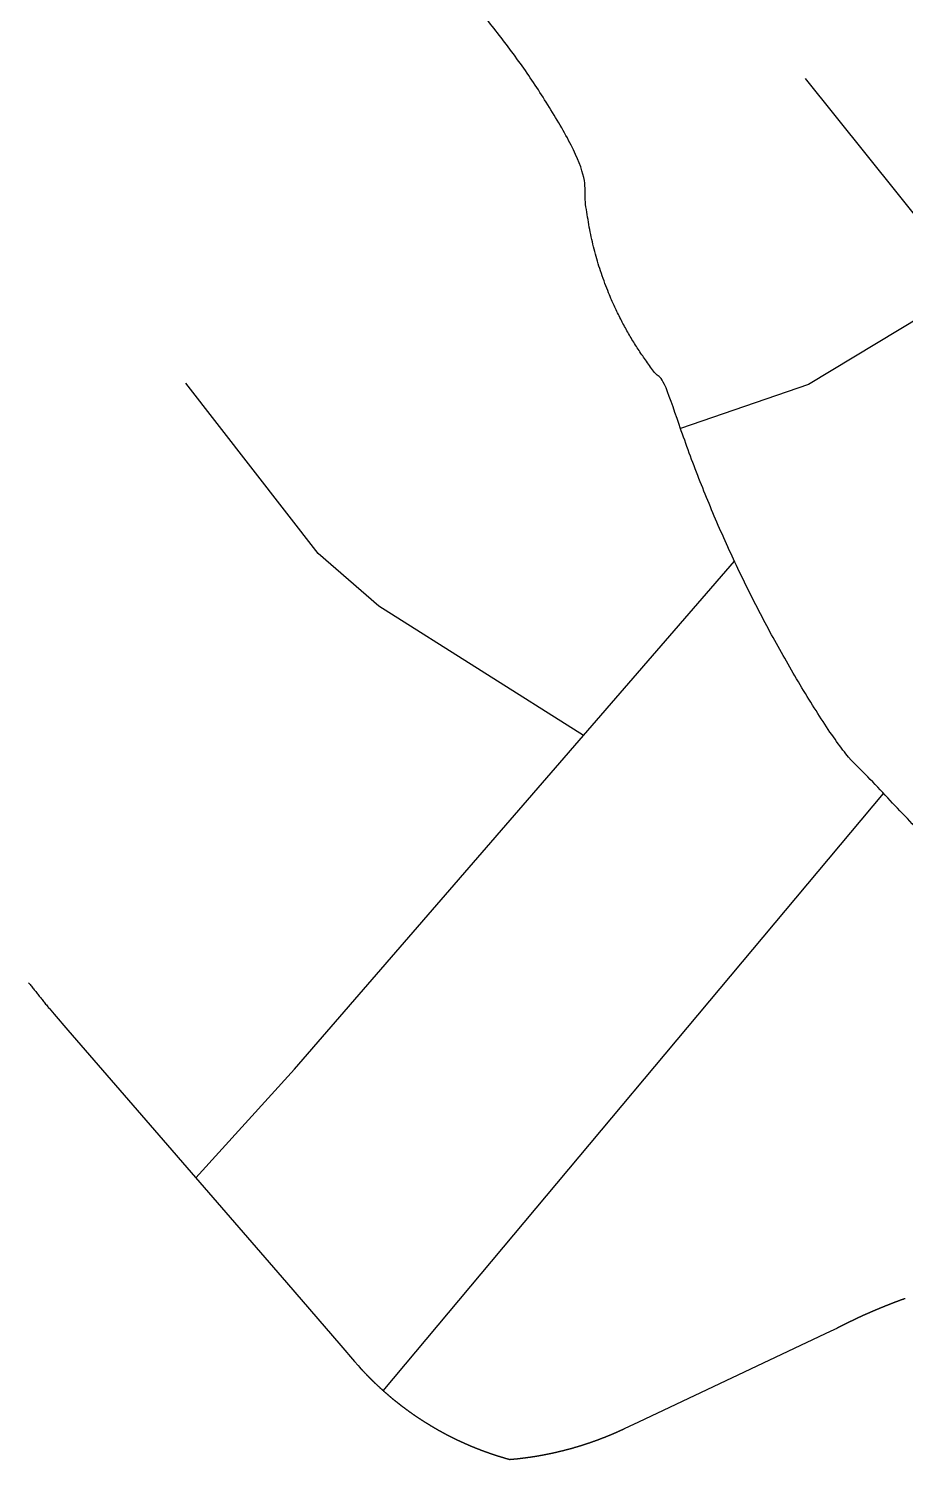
# Model space of a CAD drawing. Header units: millimetres. Extents: x 341926 to 344122, y 7366456 to 7369032.
# Drawn here: x 342130 to 342333.6, y 7367382.2 to 7367719.9 of the extents above; entities that cross this region are included whole.
import ezdxf

# ---------------------------------------------------------------- set-up
doc = ezdxf.new("R2010")
doc.units = ezdxf.units.MM
for name, color, linetype in [('ESTRADA DO HAWAÍ - 29_12_20 - V48', 7, 'Continuous'), ('ESTRADA HENRIQUE ROSA - 29_12_20 - V58', 7, 'Continuous'), ('RUA ANHAGUERA - 29_12_20 - V52', 7, 'Continuous'), ('RUA GOITACASES - 29_12_20 - V51', 7, 'Continuous'), ('RUA TUPINIQUINS - 29_12_20 - V50', 7, 'Continuous'), ('RUA TURIASSÚ - 29_12_20 - V49', 7, 'Continuous'), ('RUA UBIRAJARA - 29_12_20 - V56', 7, 'Continuous')]:
    doc.layers.add(name, color=color, linetype=linetype)

msp = doc.modelspace()

# ---------------------------------------------------------------- linework, layer by layer
at = {"layer": 'ESTRADA DO HAWAÍ - 29_12_20 - V48'}
msp.add_lwpolyline([(342129.89, 7367498.24), (342130.05, 7367498.03), (342130.22, 7367497.83), (342130.38, 7367497.62), (342130.55, 7367497.41), (342130.71, 7367497.21), (342130.88, 7367497), (342131.04, 7367496.79), (342131.21, 7367496.59), (342131.37, 7367496.38), (342131.54, 7367496.17), (342131.7, 7367495.97), (342131.87, 7367495.76), (342132.03, 7367495.55), (342132.2, 7367495.35), (342132.36, 7367495.14), (342132.53, 7367494.93), (342132.69, 7367494.73), (342132.86, 7367494.52), (342133.02, 7367494.31), (342133.18, 7367494.1), (342133.35, 7367493.9), (342133.51, 7367493.69), (342133.68, 7367493.48), (342133.84, 7367493.28), (342134.01, 7367493.07), (342134.17, 7367492.86), (342134.34, 7367492.65), (342134.42, 7367492.55), (342134.43, 7367492.54), (342134.43, 7367492.53), (342134.44, 7367492.53), (342134.44, 7367492.53), (342134.44, 7367492.52), (342134.45, 7367492.51), (342134.65, 7367492.28), (342135.05, 7367491.82), (342135.84, 7367490.9), (342139.01, 7367487.24), (342189.79, 7367428.54), (342202.49, 7367413.87), (342205.66, 7367410.2), (342206.46, 7367409.29), (342206.85, 7367408.83), (342207.05, 7367408.6), (342207.06, 7367408.59), (342207.06, 7367408.59), (342207.06, 7367408.59), (342207.06, 7367408.59), (342207.06, 7367408.59), (342207.06, 7367408.59), (342207.07, 7367408.58), (342207.09, 7367408.56), (342207.12, 7367408.52), (342207.15, 7367408.49), (342207.19, 7367408.45), (342207.22, 7367408.41), (342207.25, 7367408.38), (342207.29, 7367408.34), (342207.32, 7367408.3), (342207.36, 7367408.27), (342207.39, 7367408.23), (342207.42, 7367408.2), (342207.46, 7367408.16), (342207.49, 7367408.12), (342207.52, 7367408.09), (342207.56, 7367408.05), (342207.59, 7367408.02), (342207.63, 7367407.98), (342207.66, 7367407.94), (342207.69, 7367407.91), (342207.73, 7367407.87), (342207.76, 7367407.83), (342207.8, 7367407.8), (342207.83, 7367407.76), (342207.86, 7367407.73), (342207.9, 7367407.69), (342207.93, 7367407.65), (342207.97, 7367407.62), (342208, 7367407.58), (342208.03, 7367407.55), (342208.07, 7367407.51), (342208.1, 7367407.48), (342208.14, 7367407.44), (342208.17, 7367407.4), (342208.21, 7367407.37), (342208.24, 7367407.33), (342208.27, 7367407.3), (342208.31, 7367407.26), (342208.34, 7367407.23), (342208.38, 7367407.19), (342208.41, 7367407.15), (342208.45, 7367407.12), (342208.48, 7367407.08), (342208.52, 7367407.05), (342208.55, 7367407.01), (342208.59, 7367406.98), (342208.62, 7367406.94), (342208.65, 7367406.9), (342208.69, 7367406.87), (342208.72, 7367406.83), (342208.76, 7367406.8), (342208.79, 7367406.76), (342208.83, 7367406.73), (342208.86, 7367406.69), (342208.9, 7367406.66), (342208.93, 7367406.62), (342208.97, 7367406.59), (342209, 7367406.55), (342209.04, 7367406.52), (342209.07, 7367406.48), (342209.11, 7367406.44), (342209.14, 7367406.41), (342209.18, 7367406.37), (342209.21, 7367406.34), (342209.25, 7367406.3), (342209.28, 7367406.27), (342209.32, 7367406.23), (342209.35, 7367406.2), (342209.39, 7367406.16), (342209.42, 7367406.13), (342209.46, 7367406.09), (342209.5, 7367406.06), (342209.53, 7367406.02), (342209.57, 7367405.99), (342209.6, 7367405.95), (342209.64, 7367405.92), (342209.67, 7367405.88), (342209.71, 7367405.85), (342209.74, 7367405.81), (342209.78, 7367405.78), (342209.81, 7367405.74), (342209.85, 7367405.71), (342209.89, 7367405.67), (342209.92, 7367405.64), (342209.96, 7367405.61), (342209.99, 7367405.57), (342210.03, 7367405.54), (342210.06, 7367405.5), (342210.1, 7367405.47), (342210.14, 7367405.43), (342210.17, 7367405.4), (342210.21, 7367405.36), (342210.24, 7367405.33), (342210.28, 7367405.29), (342210.32, 7367405.26), (342210.35, 7367405.22), (342210.39, 7367405.19), (342210.42, 7367405.16), (342210.46, 7367405.12), (342210.5, 7367405.09), (342210.53, 7367405.05), (342210.57, 7367405.02), (342210.6, 7367404.98), (342210.64, 7367404.95), (342210.68, 7367404.91), (342210.71, 7367404.88), (342210.75, 7367404.85), (342210.79, 7367404.81), (342210.82, 7367404.78), (342210.86, 7367404.74), (342210.89, 7367404.71), (342210.93, 7367404.68), (342210.97, 7367404.64), (342211, 7367404.61), (342211.04, 7367404.57), (342211.08, 7367404.54), (342211.11, 7367404.5), (342211.15, 7367404.47), (342211.19, 7367404.44), (342211.22, 7367404.4), (342211.26, 7367404.37), (342211.3, 7367404.34), (342211.33, 7367404.3), (342211.37, 7367404.27), (342211.41, 7367404.23), (342211.44, 7367404.2), (342211.48, 7367404.17), (342211.52, 7367404.13), (342211.55, 7367404.1), (342211.59, 7367404.06), (342211.63, 7367404.03), (342211.66, 7367404), (342211.7, 7367403.96), (342211.74, 7367403.93), (342211.77, 7367403.9), (342211.81, 7367403.86), (342211.85, 7367403.83), (342211.89, 7367403.8), (342211.92, 7367403.76), (342211.96, 7367403.73), (342212, 7367403.69), (342212.03, 7367403.66), (342212.07, 7367403.63), (342212.11, 7367403.59), (342212.15, 7367403.56), (342212.18, 7367403.53), (342212.22, 7367403.49), (342212.26, 7367403.46), (342212.29, 7367403.43), (342212.33, 7367403.39), (342212.37, 7367403.36), (342212.41, 7367403.33), (342212.44, 7367403.29), (342212.48, 7367403.26), (342212.52, 7367403.23), (342212.56, 7367403.2), (342212.59, 7367403.16), (342212.63, 7367403.13), (342212.67, 7367403.1), (342212.71, 7367403.06), (342212.74, 7367403.03), (342212.78, 7367403), (342212.82, 7367402.96), (342212.86, 7367402.93), (342212.9, 7367402.9), (342212.93, 7367402.87), (342212.97, 7367402.83), (342213.01, 7367402.8), (342213.05, 7367402.77), (342213.08, 7367402.73), (342213.12, 7367402.7), (342213.16, 7367402.67), (342213.2, 7367402.64), (342213.24, 7367402.6), (342213.27, 7367402.57), (342213.31, 7367402.54), (342213.35, 7367402.5), (342213.39, 7367402.47), (342213.43, 7367402.44), (342213.46, 7367402.41), (342213.5, 7367402.37), (342213.54, 7367402.34), (342213.58, 7367402.31), (342213.62, 7367402.28), (342213.65, 7367402.24), (342213.69, 7367402.21), (342213.73, 7367402.18), (342213.77, 7367402.15), (342213.81, 7367402.11), (342213.85, 7367402.08), (342213.88, 7367402.05), (342213.92, 7367402.02), (342213.96, 7367401.99), (342214, 7367401.95), (342214.04, 7367401.92), (342214.08, 7367401.89), (342214.12, 7367401.86), (342214.15, 7367401.82), (342214.19, 7367401.79), (342214.23, 7367401.76), (342214.27, 7367401.73), (342214.31, 7367401.7), (342214.35, 7367401.66), (342214.39, 7367401.63), (342214.42, 7367401.6), (342214.46, 7367401.57), (342214.5, 7367401.54), (342214.54, 7367401.51), (342214.58, 7367401.47), (342214.62, 7367401.44), (342214.66, 7367401.41), (342214.7, 7367401.38), (342214.73, 7367401.35), (342214.77, 7367401.31), (342214.81, 7367401.28), (342214.85, 7367401.25), (342214.89, 7367401.22), (342214.93, 7367401.19), (342214.97, 7367401.16), (342215.01, 7367401.12), (342215.05, 7367401.09), (342215.09, 7367401.06), (342215.12, 7367401.03), (342215.16, 7367401), (342215.2, 7367400.97), (342215.24, 7367400.94), (342215.28, 7367400.9), (342215.32, 7367400.87), (342215.36, 7367400.84), (342215.4, 7367400.81), (342215.44, 7367400.78), (342215.48, 7367400.75), (342215.52, 7367400.72), (342215.56, 7367400.69), (342215.6, 7367400.65), (342215.63, 7367400.62), (342215.67, 7367400.59), (342215.71, 7367400.56), (342215.75, 7367400.53), (342215.79, 7367400.5), (342215.83, 7367400.47), (342215.87, 7367400.44), (342215.91, 7367400.41), (342215.95, 7367400.37), (342215.99, 7367400.34), (342216.03, 7367400.31), (342216.07, 7367400.28), (342216.11, 7367400.25), (342216.15, 7367400.22), (342216.19, 7367400.19), (342216.23, 7367400.16), (342216.27, 7367400.13), (342216.31, 7367400.1), (342216.35, 7367400.07), (342216.39, 7367400.04), (342216.43, 7367400), (342216.47, 7367399.97), (342216.51, 7367399.94), (342216.55, 7367399.91), (342216.59, 7367399.88), (342216.63, 7367399.85), (342216.67, 7367399.82), (342216.71, 7367399.79), (342216.75, 7367399.76), (342216.79, 7367399.73), (342216.83, 7367399.7), (342216.87, 7367399.67), (342216.91, 7367399.64), (342216.95, 7367399.61), (342216.99, 7367399.58), (342217.03, 7367399.55), (342217.07, 7367399.52), (342217.11, 7367399.49), (342217.15, 7367399.46), (342217.19, 7367399.43), (342217.23, 7367399.4), (342217.27, 7367399.37), (342217.31, 7367399.34), (342217.35, 7367399.31), (342217.39, 7367399.28), (342217.43, 7367399.25), (342217.47, 7367399.22), (342217.51, 7367399.19), (342217.55, 7367399.16), (342217.59, 7367399.13), (342217.63, 7367399.1), (342217.67, 7367399.07), (342217.72, 7367399.04), (342217.76, 7367399.01), (342217.8, 7367398.98), (342217.84, 7367398.95), (342217.88, 7367398.92), (342217.92, 7367398.89), (342217.96, 7367398.86), (342218, 7367398.83), (342218.04, 7367398.8), (342218.08, 7367398.77), (342218.12, 7367398.74), (342218.16, 7367398.71), (342218.2, 7367398.68), (342218.24, 7367398.65), (342218.29, 7367398.62), (342218.33, 7367398.59), (342218.37, 7367398.57), (342218.41, 7367398.54), (342218.45, 7367398.51), (342218.49, 7367398.48), (342218.53, 7367398.45), (342218.57, 7367398.42), (342218.61, 7367398.39), (342218.65, 7367398.36), (342218.7, 7367398.33), (342218.74, 7367398.3), (342218.78, 7367398.27), (342218.82, 7367398.24), (342218.86, 7367398.21), (342218.9, 7367398.19), (342218.94, 7367398.16), (342218.98, 7367398.13), (342219.03, 7367398.1), (342219.07, 7367398.07), (342219.11, 7367398.04), (342219.15, 7367398.01), (342219.19, 7367397.98), (342219.23, 7367397.95), (342219.27, 7367397.93), (342219.31, 7367397.9), (342219.36, 7367397.87), (342219.4, 7367397.84), (342219.44, 7367397.81), (342219.48, 7367397.78), (342219.52, 7367397.75), (342219.56, 7367397.73), (342219.6, 7367397.7), (342219.65, 7367397.67), (342219.69, 7367397.64), (342219.73, 7367397.61), (342219.77, 7367397.58), (342219.81, 7367397.55), (342219.85, 7367397.53), (342219.9, 7367397.5), (342219.94, 7367397.47), (342219.98, 7367397.44), (342220.02, 7367397.41), (342220.06, 7367397.38), (342220.1, 7367397.36), (342220.15, 7367397.33), (342220.19, 7367397.3), (342220.23, 7367397.27), (342220.27, 7367397.24), (342220.31, 7367397.22), (342220.36, 7367397.19), (342220.4, 7367397.16), (342220.44, 7367397.13), (342220.48, 7367397.1), (342220.52, 7367397.08), (342220.57, 7367397.05), (342220.61, 7367397.02), (342220.65, 7367396.99), (342220.69, 7367396.96), (342220.73, 7367396.94), (342220.78, 7367396.91), (342220.82, 7367396.88), (342220.86, 7367396.85), (342220.9, 7367396.83), (342220.94, 7367396.8), (342220.99, 7367396.77), (342221.03, 7367396.74), (342221.07, 7367396.72), (342221.11, 7367396.69), (342221.16, 7367396.66), (342221.2, 7367396.63), (342221.24, 7367396.61), (342221.28, 7367396.58), (342221.32, 7367396.55), (342221.37, 7367396.52), (342221.41, 7367396.5), (342221.45, 7367396.47), (342221.49, 7367396.44), (342221.54, 7367396.42), (342221.58, 7367396.39), (342221.62, 7367396.36), (342221.66, 7367396.33), (342221.71, 7367396.31), (342221.75, 7367396.28), (342221.79, 7367396.25), (342221.83, 7367396.23), (342221.88, 7367396.2), (342221.92, 7367396.17), (342221.96, 7367396.14), (342222.01, 7367396.12), (342222.05, 7367396.09), (342222.09, 7367396.06), (342222.13, 7367396.04), (342222.18, 7367396.01), (342222.22, 7367395.98), (342222.26, 7367395.96), (342222.3, 7367395.93), (342222.35, 7367395.9), (342222.39, 7367395.88), (342222.43, 7367395.85), (342222.48, 7367395.82), (342222.52, 7367395.8), (342222.56, 7367395.77), (342222.6, 7367395.74), (342222.65, 7367395.72), (342222.69, 7367395.69), (342222.73, 7367395.66), (342222.78, 7367395.64), (342222.82, 7367395.61), (342222.86, 7367395.59), (342222.91, 7367395.56), (342222.95, 7367395.53), (342222.99, 7367395.51), (342223.03, 7367395.48), (342223.08, 7367395.45), (342223.12, 7367395.43), (342223.16, 7367395.4), (342223.21, 7367395.38), (342223.25, 7367395.35), (342223.29, 7367395.32), (342223.34, 7367395.3), (342223.38, 7367395.27), (342223.42, 7367395.25), (342223.47, 7367395.22), (342223.51, 7367395.19), (342223.55, 7367395.17), (342223.6, 7367395.14), (342223.64, 7367395.12), (342223.68, 7367395.09), (342223.73, 7367395.07), (342223.77, 7367395.04), (342223.81, 7367395.01), (342223.86, 7367394.99), (342223.9, 7367394.96), (342223.94, 7367394.94), (342223.99, 7367394.91), (342224.03, 7367394.89), (342224.07, 7367394.86), (342224.12, 7367394.84), (342224.16, 7367394.81), (342224.2, 7367394.78), (342224.25, 7367394.76), (342224.29, 7367394.73), (342224.34, 7367394.71), (342224.38, 7367394.68), (342224.42, 7367394.66), (342224.47, 7367394.63), (342224.51, 7367394.61), (342224.55, 7367394.58), (342224.6, 7367394.56), (342224.64, 7367394.53), (342224.68, 7367394.51), (342224.73, 7367394.48), (342224.77, 7367394.46), (342224.82, 7367394.43), (342224.86, 7367394.41), (342224.9, 7367394.38), (342224.95, 7367394.36), (342224.99, 7367394.33), (342225.04, 7367394.31), (342225.08, 7367394.28), (342225.12, 7367394.26), (342225.17, 7367394.23), (342225.21, 7367394.21), (342225.26, 7367394.18), (342225.3, 7367394.16), (342225.34, 7367394.14), (342225.39, 7367394.11), (342225.43, 7367394.09), (342225.48, 7367394.06), (342225.52, 7367394.04), (342225.56, 7367394.01), (342225.61, 7367393.99), (342225.65, 7367393.96), (342225.7, 7367393.94), (342225.74, 7367393.92), (342225.78, 7367393.89), (342225.83, 7367393.87), (342225.87, 7367393.84), (342225.92, 7367393.82), (342225.96, 7367393.79), (342226.01, 7367393.77), (342226.05, 7367393.75), (342226.09, 7367393.72), (342226.14, 7367393.7), (342226.18, 7367393.67), (342226.23, 7367393.65), (342226.27, 7367393.63), (342226.32, 7367393.6), (342226.36, 7367393.58), (342226.4, 7367393.55), (342226.45, 7367393.53), (342226.49, 7367393.51), (342226.54, 7367393.48), (342226.58, 7367393.46), (342226.63, 7367393.44), (342226.67, 7367393.41), (342226.72, 7367393.39), (342226.76, 7367393.36), (342226.8, 7367393.34), (342226.85, 7367393.32), (342226.89, 7367393.29), (342226.94, 7367393.27), (342226.98, 7367393.25), (342227.03, 7367393.22), (342227.07, 7367393.2), (342227.12, 7367393.18), (342227.16, 7367393.15), (342227.21, 7367393.13), (342227.25, 7367393.11), (342227.29, 7367393.08), (342227.34, 7367393.06), (342227.38, 7367393.04), (342227.43, 7367393.01), (342227.47, 7367392.99), (342227.52, 7367392.97), (342227.56, 7367392.94), (342227.61, 7367392.92), (342227.65, 7367392.9), (342227.7, 7367392.88), (342227.74, 7367392.85), (342227.79, 7367392.83), (342227.83, 7367392.81), (342227.88, 7367392.78), (342227.92, 7367392.76), (342227.97, 7367392.74), (342228.01, 7367392.72), (342228.06, 7367392.69), (342228.1, 7367392.67), (342228.15, 7367392.65), (342228.19, 7367392.62), (342228.24, 7367392.6), (342228.28, 7367392.58), (342228.33, 7367392.56), (342228.37, 7367392.53), (342228.42, 7367392.51), (342228.46, 7367392.49), (342228.51, 7367392.47), (342228.55, 7367392.45), (342228.6, 7367392.42), (342228.64, 7367392.4), (342228.69, 7367392.38), (342228.73, 7367392.36), (342228.78, 7367392.33), (342228.82, 7367392.31), (342228.87, 7367392.29), (342228.91, 7367392.27), (342228.96, 7367392.25), (342229, 7367392.22), (342229.05, 7367392.2), (342229.09, 7367392.18), (342229.14, 7367392.16), (342229.18, 7367392.14), (342229.23, 7367392.11), (342229.28, 7367392.09), (342229.32, 7367392.07), (342229.37, 7367392.05), (342229.41, 7367392.03), (342229.46, 7367392), (342229.5, 7367391.98), (342229.55, 7367391.96), (342229.59, 7367391.94), (342229.64, 7367391.92), (342229.68, 7367391.9), (342229.73, 7367391.87), (342229.77, 7367391.85), (342229.82, 7367391.83), (342229.87, 7367391.81), (342229.91, 7367391.79), (342229.96, 7367391.77), (342230, 7367391.75), (342230.05, 7367391.73), (342230.09, 7367391.7), (342230.14, 7367391.68), (342230.18, 7367391.66), (342230.23, 7367391.64), (342230.28, 7367391.62), (342230.32, 7367391.6), (342230.37, 7367391.58), (342230.41, 7367391.56), (342230.46, 7367391.53), (342230.5, 7367391.51), (342230.55, 7367391.49), (342230.6, 7367391.47), (342230.64, 7367391.45), (342230.69, 7367391.43), (342230.73, 7367391.41), (342230.78, 7367391.39), (342230.82, 7367391.37), (342230.87, 7367391.35), (342230.92, 7367391.33), (342230.96, 7367391.31), (342231.01, 7367391.28), (342231.05, 7367391.26), (342231.1, 7367391.24), (342231.14, 7367391.22), (342231.19, 7367391.2), (342231.24, 7367391.18), (342231.28, 7367391.16), (342231.33, 7367391.14), (342231.37, 7367391.12), (342231.42, 7367391.1), (342231.47, 7367391.08), (342231.51, 7367391.06), (342231.56, 7367391.04), (342231.6, 7367391.02), (342231.65, 7367391), (342231.7, 7367390.98), (342231.74, 7367390.96), (342231.79, 7367390.94), (342231.83, 7367390.92), (342231.88, 7367390.9), (342231.93, 7367390.88), (342231.97, 7367390.86), (342232.02, 7367390.84), (342232.06, 7367390.82), (342232.11, 7367390.8), (342232.16, 7367390.78), (342232.2, 7367390.76), (342232.25, 7367390.74), (342232.29, 7367390.72), (342232.34, 7367390.7), (342232.39, 7367390.68), (342232.43, 7367390.66), (342232.48, 7367390.64), (342232.53, 7367390.62), (342232.57, 7367390.6), (342232.62, 7367390.58), (342232.66, 7367390.56), (342232.71, 7367390.54), (342232.76, 7367390.52), (342232.8, 7367390.51), (342232.85, 7367390.49), (342232.89, 7367390.47), (342232.94, 7367390.45), (342232.99, 7367390.43), (342233.03, 7367390.41), (342233.08, 7367390.39), (342233.13, 7367390.37), (342233.17, 7367390.35), (342233.22, 7367390.33), (342233.27, 7367390.31), (342233.31, 7367390.29), (342233.36, 7367390.28), (342233.4, 7367390.26), (342233.45, 7367390.24), (342233.5, 7367390.22), (342233.54, 7367390.2), (342233.59, 7367390.18), (342233.64, 7367390.16), (342233.68, 7367390.14), (342233.73, 7367390.12), (342233.78, 7367390.11), (342233.82, 7367390.09), (342233.87, 7367390.07), (342233.92, 7367390.05), (342233.96, 7367390.03), (342234.01, 7367390.01), (342234.06, 7367389.99), (342234.1, 7367389.98), (342234.15, 7367389.96), (342234.19, 7367389.94), (342234.24, 7367389.92), (342234.29, 7367389.9), (342234.33, 7367389.88), (342234.38, 7367389.87), (342234.43, 7367389.85), (342234.47, 7367389.83), (342234.52, 7367389.81), (342234.57, 7367389.79), (342234.61, 7367389.78), (342234.66, 7367389.76), (342234.71, 7367389.74), (342234.75, 7367389.72), (342234.8, 7367389.7), (342234.85, 7367389.69), (342234.89, 7367389.67), (342234.94, 7367389.65), (342234.99, 7367389.63), (342235.03, 7367389.61), (342235.08, 7367389.6), (342235.13, 7367389.58), (342235.17, 7367389.56), (342235.22, 7367389.54), (342235.27, 7367389.53), (342235.32, 7367389.51), (342235.36, 7367389.49), (342235.41, 7367389.47), (342235.46, 7367389.46), (342235.5, 7367389.44), (342235.55, 7367389.42), (342235.6, 7367389.4), (342235.64, 7367389.39), (342235.69, 7367389.37), (342235.74, 7367389.35), (342235.78, 7367389.33), (342235.83, 7367389.32), (342235.88, 7367389.3), (342235.92, 7367389.28), (342235.97, 7367389.26), (342236.02, 7367389.25), (342236.06, 7367389.23), (342236.11, 7367389.21), (342236.16, 7367389.2), (342236.21, 7367389.18), (342236.25, 7367389.16), (342236.3, 7367389.15), (342236.35, 7367389.13), (342236.39, 7367389.11), (342236.44, 7367389.1), (342236.49, 7367389.08), (342236.53, 7367389.06), (342236.58, 7367389.05), (342236.63, 7367389.03), (342236.68, 7367389.01), (342236.72, 7367389), (342236.77, 7367388.98), (342236.82, 7367388.96), (342236.86, 7367388.95), (342236.91, 7367388.93), (342236.96, 7367388.91), (342237, 7367388.9), (342237.05, 7367388.88), (342237.1, 7367388.86), (342237.15, 7367388.85), (342237.19, 7367388.83), (342237.24, 7367388.81), (342237.29, 7367388.8), (342237.33, 7367388.78), (342237.38, 7367388.77), (342237.43, 7367388.75), (342237.48, 7367388.73), (342237.52, 7367388.72), (342237.57, 7367388.7), (342237.62, 7367388.69), (342237.66, 7367388.67), (342237.71, 7367388.65), (342237.76, 7367388.64), (342237.81, 7367388.62), (342237.85, 7367388.61), (342237.9, 7367388.59), (342237.95, 7367388.58), (342238, 7367388.56), (342238.04, 7367388.54), (342238.09, 7367388.53), (342238.14, 7367388.51), (342238.18, 7367388.5), (342238.23, 7367388.48), (342238.28, 7367388.47), (342238.33, 7367388.45), (342238.37, 7367388.43), (342238.42, 7367388.42), (342238.47, 7367388.4), (342238.52, 7367388.39), (342238.56, 7367388.37), (342238.61, 7367388.36), (342238.66, 7367388.34), (342238.7, 7367388.33), (342238.75, 7367388.31), (342238.8, 7367388.3), (342238.85, 7367388.28), (342238.89, 7367388.27), (342238.94, 7367388.25), (342238.99, 7367388.24), (342239.04, 7367388.22), (342239.08, 7367388.21), (342239.13, 7367388.19), (342239.18, 7367388.18), (342239.23, 7367388.16), (342239.27, 7367388.15), (342239.32, 7367388.13), (342239.37, 7367388.12), (342239.42, 7367388.1), (342239.46, 7367388.09), (342239.51, 7367388.07), (342239.56, 7367388.06), (342239.61, 7367388.05), (342239.65, 7367388.03), (342239.7, 7367388.02), (342239.75, 7367388), (342239.8, 7367387.99), (342239.84, 7367387.97), (342239.89, 7367387.96), (342239.94, 7367387.94), (342239.99, 7367387.93), (342240.03, 7367387.92), (342240.08, 7367387.9), (342240.13, 7367387.89), (342240.18, 7367387.87), (342240.22, 7367387.86), (342240.27, 7367387.84), (342240.32, 7367387.83), (342240.37, 7367387.82), (342240.41, 7367387.8), (342240.46, 7367387.79), (342240.51, 7367387.77), (342240.56, 7367387.76), (342240.6, 7367387.75), (342240.65, 7367387.73), (342240.7, 7367387.72), (342240.75, 7367387.71), (342240.79, 7367387.69), (342240.84, 7367387.68), (342240.89, 7367387.66), (342240.94, 7367387.65), (342240.98, 7367387.64), (342241.03, 7367387.62), (342241.08, 7367387.61), (342241.13, 7367387.6), (342241.17, 7367387.58), (342241.22, 7367387.57), (342241.27, 7367387.56), (342241.32, 7367387.54), (342241.37, 7367387.53), (342241.41, 7367387.52), (342241.46, 7367387.5), (342241.51, 7367387.49), (342241.56, 7367387.48), (342241.6, 7367387.46), (342241.65, 7367387.45), (342241.7, 7367387.44), (342241.7, 7367387.44), (342241.71, 7367387.43), (342241.71, 7367387.43), (342241.71, 7367387.43), (342241.71, 7367387.44), (342241.71, 7367387.44), (342241.72, 7367387.44), (342241.75, 7367387.44), (342241.8, 7367387.44), (342241.86, 7367387.45), (342241.91, 7367387.45), (342241.96, 7367387.46), (342242.01, 7367387.46), (342242.07, 7367387.47), (342242.12, 7367387.47), (342242.17, 7367387.48), (342242.22, 7367387.48), (342242.28, 7367387.48), (342242.33, 7367387.49), (342242.38, 7367387.49), (342242.43, 7367387.5), (342242.49, 7367387.5), (342242.54, 7367387.51), (342242.59, 7367387.51), (342242.64, 7367387.52), (342242.7, 7367387.52), (342242.75, 7367387.53), (342242.8, 7367387.53), (342242.85, 7367387.54), (342242.91, 7367387.54), (342242.96, 7367387.55), (342243.01, 7367387.56), (342243.07, 7367387.56), (342243.12, 7367387.57), (342243.17, 7367387.57), (342243.22, 7367387.58), (342243.28, 7367387.58), (342243.33, 7367387.59), (342243.38, 7367387.59), (342243.43, 7367387.6), (342243.49, 7367387.6), (342243.54, 7367387.61), (342243.59, 7367387.62), (342243.64, 7367387.62), (342243.7, 7367387.63), (342243.75, 7367387.63), (342243.8, 7367387.64), (342243.85, 7367387.64), (342243.91, 7367387.65), (342243.96, 7367387.66), (342244.01, 7367387.66), (342244.06, 7367387.67), (342244.12, 7367387.67), (342244.17, 7367387.68), (342244.22, 7367387.69), (342244.27, 7367387.69), (342244.33, 7367387.7), (342244.38, 7367387.71), (342244.43, 7367387.71), (342244.48, 7367387.72), (342244.54, 7367387.72), (342244.59, 7367387.73), (342244.64, 7367387.74), (342244.69, 7367387.74), (342244.75, 7367387.75), (342244.8, 7367387.76), (342244.85, 7367387.76), (342244.9, 7367387.77), (342244.96, 7367387.78), (342245.01, 7367387.78), (342245.06, 7367387.79), (342245.11, 7367387.8), (342245.17, 7367387.8), (342245.22, 7367387.81), (342245.27, 7367387.82), (342245.32, 7367387.82), (342245.38, 7367387.83), (342245.43, 7367387.84), (342245.48, 7367387.84), (342245.53, 7367387.85), (342245.59, 7367387.86), (342245.64, 7367387.87), (342245.69, 7367387.87), (342245.74, 7367387.88), (342245.8, 7367387.89), (342245.85, 7367387.89), (342245.9, 7367387.9), (342245.95, 7367387.91), (342246.01, 7367387.92), (342246.06, 7367387.92), (342246.11, 7367387.93), (342246.16, 7367387.94), (342246.22, 7367387.95), (342246.27, 7367387.95), (342246.32, 7367387.96), (342246.37, 7367387.97), (342246.43, 7367387.98), (342246.48, 7367387.98), (342246.53, 7367387.99), (342246.58, 7367388), (342246.64, 7367388.01), (342246.69, 7367388.01), (342246.74, 7367388.02), (342246.79, 7367388.03), (342246.85, 7367388.04), (342246.9, 7367388.05), (342246.95, 7367388.05), (342247, 7367388.06), (342247.06, 7367388.07), (342247.11, 7367388.08), (342247.16, 7367388.09), (342247.21, 7367388.09), (342247.27, 7367388.1), (342247.32, 7367388.11), (342247.37, 7367388.12), (342247.42, 7367388.13), (342247.47, 7367388.14), (342247.53, 7367388.14), (342247.58, 7367388.15), (342247.63, 7367388.16), (342247.68, 7367388.17), (342247.74, 7367388.18), (342247.79, 7367388.19), (342247.84, 7367388.2), (342247.89, 7367388.2), (342247.95, 7367388.21), (342248, 7367388.22), (342248.05, 7367388.23), (342248.1, 7367388.24), (342248.16, 7367388.25), (342248.21, 7367388.26), (342248.26, 7367388.27), (342248.31, 7367388.27), (342248.36, 7367388.28), (342248.42, 7367388.29), (342248.47, 7367388.3), (342248.52, 7367388.31), (342248.57, 7367388.32), (342248.63, 7367388.33), (342248.68, 7367388.34), (342248.73, 7367388.35), (342248.78, 7367388.36), (342248.84, 7367388.37), (342248.89, 7367388.37), (342248.94, 7367388.38), (342248.99, 7367388.39), (342249.04, 7367388.4), (342249.1, 7367388.41), (342249.15, 7367388.42), (342249.2, 7367388.43), (342249.25, 7367388.44), (342249.31, 7367388.45), (342249.36, 7367388.46), (342249.41, 7367388.47), (342249.46, 7367388.48), (342249.51, 7367388.49), (342249.57, 7367388.5), (342249.62, 7367388.51), (342249.67, 7367388.52), (342249.72, 7367388.53), (342249.78, 7367388.54), (342249.83, 7367388.55), (342249.88, 7367388.56), (342249.93, 7367388.57), (342249.98, 7367388.58), (342250.04, 7367388.59), (342250.09, 7367388.6), (342250.14, 7367388.61), (342250.19, 7367388.62), (342250.24, 7367388.63), (342250.3, 7367388.64), (342250.35, 7367388.65), (342250.4, 7367388.66), (342250.45, 7367388.67), (342250.51, 7367388.68), (342250.56, 7367388.69), (342250.61, 7367388.7), (342250.66, 7367388.71), (342250.71, 7367388.72), (342250.77, 7367388.73), (342250.82, 7367388.74), (342250.87, 7367388.76), (342250.92, 7367388.77), (342250.97, 7367388.78), (342251.03, 7367388.79), (342251.08, 7367388.8), (342251.13, 7367388.81), (342251.18, 7367388.82), (342251.23, 7367388.83), (342251.29, 7367388.84), (342251.34, 7367388.85), (342251.39, 7367388.86), (342251.44, 7367388.88), (342251.49, 7367388.89), (342251.55, 7367388.9), (342251.6, 7367388.91), (342251.65, 7367388.92), (342251.7, 7367388.93), (342251.75, 7367388.94), (342251.81, 7367388.95), (342251.86, 7367388.97), (342251.91, 7367388.98), (342251.96, 7367388.99), (342252.01, 7367389), (342252.06, 7367389.01), (342252.12, 7367389.02), (342252.17, 7367389.03), (342252.22, 7367389.05), (342252.27, 7367389.06), (342252.32, 7367389.07), (342252.38, 7367389.08), (342252.43, 7367389.09), (342252.48, 7367389.1), (342252.53, 7367389.12), (342252.58, 7367389.13), (342252.64, 7367389.14), (342252.69, 7367389.15), (342252.74, 7367389.16), (342252.79, 7367389.18), (342252.84, 7367389.19), (342252.89, 7367389.2), (342252.95, 7367389.21), (342253, 7367389.22), (342253.05, 7367389.24), (342253.1, 7367389.25), (342253.15, 7367389.26), (342253.2, 7367389.27), (342253.26, 7367389.29), (342253.31, 7367389.3), (342253.36, 7367389.31), (342253.41, 7367389.32), (342253.46, 7367389.34), (342253.51, 7367389.35), (342253.57, 7367389.36), (342253.62, 7367389.37), (342253.67, 7367389.39), (342253.72, 7367389.4), (342253.77, 7367389.41), (342253.82, 7367389.42), (342253.88, 7367389.44), (342253.93, 7367389.45), (342253.98, 7367389.46), (342254.03, 7367389.47), (342254.08, 7367389.49), (342254.13, 7367389.5), (342254.19, 7367389.51), (342254.24, 7367389.53), (342254.29, 7367389.54), (342254.34, 7367389.55), (342254.39, 7367389.57), (342254.44, 7367389.58), (342254.5, 7367389.59), (342254.55, 7367389.61), (342254.6, 7367389.62), (342254.65, 7367389.63), (342254.7, 7367389.65), (342254.75, 7367389.66), (342254.8, 7367389.67), (342254.86, 7367389.69), (342254.91, 7367389.7), (342254.96, 7367389.71), (342255.01, 7367389.73), (342255.06, 7367389.74), (342255.11, 7367389.75), (342255.16, 7367389.77), (342255.22, 7367389.78), (342255.27, 7367389.79), (342255.32, 7367389.81), (342255.37, 7367389.82), (342255.42, 7367389.84), (342255.47, 7367389.85), (342255.52, 7367389.86), (342255.58, 7367389.88), (342255.63, 7367389.89), (342255.68, 7367389.9), (342255.73, 7367389.92), (342255.78, 7367389.93), (342255.83, 7367389.95), (342255.88, 7367389.96), (342255.93, 7367389.98), (342255.99, 7367389.99), (342256.04, 7367390), (342256.09, 7367390.02), (342256.14, 7367390.03), (342256.19, 7367390.05), (342256.24, 7367390.06), (342256.29, 7367390.08), (342256.34, 7367390.09), (342256.4, 7367390.1), (342256.45, 7367390.12), (342256.5, 7367390.13), (342256.55, 7367390.15), (342256.6, 7367390.16), (342256.65, 7367390.18), (342256.7, 7367390.19), (342256.75, 7367390.21), (342256.8, 7367390.22), (342256.86, 7367390.24), (342256.91, 7367390.25), (342256.96, 7367390.27), (342257.01, 7367390.28), (342257.06, 7367390.3), (342257.11, 7367390.31), (342257.16, 7367390.33), (342257.21, 7367390.34), (342257.26, 7367390.36), (342257.31, 7367390.37), (342257.37, 7367390.39), (342257.42, 7367390.4), (342257.47, 7367390.42), (342257.52, 7367390.43), (342257.57, 7367390.45), (342257.62, 7367390.46), (342257.67, 7367390.48), (342257.72, 7367390.49), (342257.77, 7367390.51), (342257.82, 7367390.52), (342257.87, 7367390.54), (342257.93, 7367390.55), (342257.98, 7367390.57), (342258.03, 7367390.59), (342258.08, 7367390.6), (342258.13, 7367390.62), (342258.18, 7367390.63), (342258.23, 7367390.65), (342258.28, 7367390.66), (342258.33, 7367390.68), (342258.38, 7367390.7), (342258.43, 7367390.71), (342258.48, 7367390.73), (342258.53, 7367390.74), (342258.59, 7367390.76), (342258.64, 7367390.78), (342258.69, 7367390.79), (342258.74, 7367390.81), (342258.79, 7367390.82), (342258.84, 7367390.84), (342258.89, 7367390.86), (342258.94, 7367390.87), (342258.99, 7367390.89), (342259.04, 7367390.9), (342259.09, 7367390.92), (342259.14, 7367390.94), (342259.19, 7367390.95), (342259.24, 7367390.97), (342259.29, 7367390.99), (342259.34, 7367391), (342259.39, 7367391.02), (342259.45, 7367391.04), (342259.5, 7367391.05), (342259.55, 7367391.07), (342259.6, 7367391.09), (342259.65, 7367391.1), (342259.7, 7367391.12), (342259.75, 7367391.14), (342259.8, 7367391.15), (342259.85, 7367391.17), (342259.9, 7367391.19), (342259.95, 7367391.2), (342260, 7367391.22), (342260.05, 7367391.24), (342260.1, 7367391.25), (342260.15, 7367391.27), (342260.2, 7367391.29), (342260.25, 7367391.31), (342260.3, 7367391.32), (342260.35, 7367391.34), (342260.4, 7367391.36), (342260.45, 7367391.37), (342260.5, 7367391.39), (342260.55, 7367391.41), (342260.6, 7367391.43), (342260.65, 7367391.44), (342260.7, 7367391.46), (342260.75, 7367391.48), (342260.8, 7367391.5), (342260.85, 7367391.51), (342260.9, 7367391.53), (342260.95, 7367391.55), (342261, 7367391.57), (342261.05, 7367391.58), (342261.1, 7367391.6), (342261.15, 7367391.62), (342261.2, 7367391.64), (342261.25, 7367391.65), (342261.3, 7367391.67), (342261.35, 7367391.69), (342261.4, 7367391.71), (342261.45, 7367391.73), (342261.5, 7367391.74), (342261.55, 7367391.76), (342261.6, 7367391.78), (342261.65, 7367391.8), (342261.7, 7367391.82), (342261.75, 7367391.83), (342261.8, 7367391.85), (342261.85, 7367391.87), (342261.9, 7367391.89), (342261.95, 7367391.91), (342262, 7367391.93), (342262.05, 7367391.94), (342262.1, 7367391.96), (342262.15, 7367391.98), (342262.2, 7367392), (342262.25, 7367392.02), (342262.3, 7367392.04), (342262.35, 7367392.05), (342262.4, 7367392.07), (342262.45, 7367392.09), (342262.5, 7367392.11), (342262.55, 7367392.13), (342262.6, 7367392.15), (342262.65, 7367392.17), (342262.7, 7367392.18), (342262.75, 7367392.2), (342262.8, 7367392.22), (342262.85, 7367392.24), (342262.9, 7367392.26), (342262.95, 7367392.28), (342263, 7367392.3), (342263.05, 7367392.32), (342263.1, 7367392.34), (342263.15, 7367392.36), (342263.2, 7367392.37), (342263.24, 7367392.39), (342263.29, 7367392.41), (342263.34, 7367392.43), (342263.39, 7367392.45), (342263.44, 7367392.47), (342263.49, 7367392.49), (342263.54, 7367392.51), (342263.59, 7367392.53), (342263.64, 7367392.55), (342263.69, 7367392.57), (342263.74, 7367392.59), (342263.79, 7367392.61), (342263.84, 7367392.63), (342263.89, 7367392.64), (342263.94, 7367392.66), (342263.98, 7367392.68), (342264.03, 7367392.7), (342264.08, 7367392.72), (342264.13, 7367392.74), (342264.18, 7367392.76), (342264.23, 7367392.78), (342264.28, 7367392.8), (342264.33, 7367392.82), (342264.38, 7367392.84), (342264.43, 7367392.86), (342264.48, 7367392.88), (342264.53, 7367392.9), (342264.57, 7367392.92), (342264.62, 7367392.94), (342264.67, 7367392.96), (342264.72, 7367392.98), (342264.77, 7367393), (342264.82, 7367393.02), (342264.87, 7367393.04), (342264.92, 7367393.06), (342264.97, 7367393.08), (342265.01, 7367393.1), (342265.06, 7367393.12), (342265.11, 7367393.14), (342265.16, 7367393.16), (342265.21, 7367393.18), (342265.26, 7367393.21), (342265.31, 7367393.23), (342265.36, 7367393.25), (342265.41, 7367393.27), (342265.45, 7367393.29), (342265.5, 7367393.31), (342265.55, 7367393.33), (342265.6, 7367393.35), (342265.65, 7367393.37), (342265.7, 7367393.39), (342265.75, 7367393.41), (342265.8, 7367393.43), (342265.84, 7367393.45), (342265.89, 7367393.47), (342265.94, 7367393.49), (342265.99, 7367393.52), (342266.04, 7367393.54), (342266.09, 7367393.56), (342266.14, 7367393.58), (342266.18, 7367393.6), (342266.23, 7367393.62), (342266.28, 7367393.64), (342266.33, 7367393.66), (342266.38, 7367393.68), (342266.43, 7367393.71), (342266.47, 7367393.73), (342266.52, 7367393.75), (342266.57, 7367393.77), (342266.62, 7367393.79), (342266.67, 7367393.81), (342266.72, 7367393.83), (342266.76, 7367393.86), (342266.81, 7367393.88), (342266.86, 7367393.9), (342266.91, 7367393.92), (342266.96, 7367393.94), (342267.01, 7367393.96), (342267.05, 7367393.98), (342267.1, 7367394.01), (342267.15, 7367394.03), (342267.2, 7367394.05), (342267.25, 7367394.07), (342267.29, 7367394.09), (342267.34, 7367394.11), (342267.39, 7367394.14), (342267.44, 7367394.16), (342267.49, 7367394.18), (342267.54, 7367394.2), (342267.58, 7367394.22), (342267.63, 7367394.25), (342267.68, 7367394.27), (342267.73, 7367394.29), (342267.78, 7367394.31), (342267.82, 7367394.33), (342267.87, 7367394.36), (342267.92, 7367394.38), (342267.97, 7367394.4), (342268.01, 7367394.42), (342268.06, 7367394.45), (342268.11, 7367394.47), (342268.16, 7367394.49), (342268.16, 7367394.49), (342268.17, 7367394.49), (342268.17, 7367394.5), (342268.17, 7367394.5), (342268.17, 7367394.5), (342268.17, 7367394.5), (342268.18, 7367394.5), (342268.2, 7367394.51), (342268.23, 7367394.52), (342268.3, 7367394.56), (342268.43, 7367394.62), (342269.52, 7367395.13), (342271.69, 7367396.16), (342280.37, 7367400.27), (342315.11, 7367416.69), (342317.28, 7367417.71), (342317.82, 7367417.97), (342317.84, 7367417.98), (342317.84, 7367417.98), (342317.84, 7367417.98), (342317.84, 7367417.98), (342317.84, 7367417.98), (342317.85, 7367417.98), (342317.85, 7367417.98), (342317.87, 7367417.99), (342317.94, 7367418.03), (342318.01, 7367418.07), (342318.09, 7367418.11), (342318.16, 7367418.15), (342318.24, 7367418.19), (342318.31, 7367418.22), (342318.38, 7367418.26), (342318.46, 7367418.3), (342318.53, 7367418.34), (342318.61, 7367418.38), (342318.68, 7367418.42), (342318.76, 7367418.45), (342318.83, 7367418.49), (342318.9, 7367418.53), (342318.98, 7367418.57), (342319.05, 7367418.61), (342319.13, 7367418.64), (342319.2, 7367418.68), (342319.28, 7367418.72), (342319.35, 7367418.76), (342319.43, 7367418.79), (342319.5, 7367418.83), (342319.58, 7367418.87), (342319.65, 7367418.91), (342319.72, 7367418.94), (342319.8, 7367418.98), (342319.87, 7367419.02), (342319.95, 7367419.06), (342320.02, 7367419.09), (342320.1, 7367419.13), (342320.17, 7367419.17), (342320.25, 7367419.2), (342320.32, 7367419.24), (342320.4, 7367419.28), (342320.47, 7367419.32), (342320.55, 7367419.35), (342320.62, 7367419.39), (342320.7, 7367419.43), (342320.77, 7367419.46), (342320.85, 7367419.5), (342320.92, 7367419.54), (342321, 7367419.57), (342321.07, 7367419.61), (342321.15, 7367419.65), (342321.22, 7367419.68), (342321.3, 7367419.72), (342321.37, 7367419.75), (342321.45, 7367419.79), (342321.53, 7367419.83), (342321.6, 7367419.86), (342321.68, 7367419.9), (342321.75, 7367419.94), (342321.83, 7367419.97), (342321.9, 7367420.01), (342321.98, 7367420.04), (342322.05, 7367420.08), (342322.13, 7367420.12), (342322.21, 7367420.15), (342322.28, 7367420.19), (342322.36, 7367420.22), (342322.43, 7367420.26), (342322.51, 7367420.29), (342322.58, 7367420.33), (342322.66, 7367420.36), (342322.74, 7367420.4), (342322.81, 7367420.44), (342322.89, 7367420.47), (342322.96, 7367420.51), (342323.04, 7367420.54), (342323.11, 7367420.58), (342323.19, 7367420.61), (342323.27, 7367420.65), (342323.34, 7367420.68), (342323.42, 7367420.72), (342323.5, 7367420.75), (342323.57, 7367420.79), (342323.65, 7367420.82), (342323.72, 7367420.86), (342323.8, 7367420.89), (342323.88, 7367420.93), (342323.95, 7367420.96), (342324.03, 7367421), (342324.1, 7367421.03), (342324.18, 7367421.06), (342324.26, 7367421.1), (342324.33, 7367421.13), (342324.41, 7367421.17), (342324.49, 7367421.2), (342324.56, 7367421.24), (342324.64, 7367421.27), (342324.72, 7367421.3), (342324.79, 7367421.34), (342324.87, 7367421.37), (342324.95, 7367421.41), (342325.02, 7367421.44), (342325.1, 7367421.47), (342325.18, 7367421.51), (342325.25, 7367421.54), (342325.33, 7367421.58), (342325.41, 7367421.61), (342325.48, 7367421.64), (342325.56, 7367421.68), (342325.64, 7367421.71), (342325.71, 7367421.74), (342325.79, 7367421.78), (342325.87, 7367421.81), (342325.94, 7367421.84), (342326.02, 7367421.88), (342326.1, 7367421.91), (342326.18, 7367421.94), (342326.25, 7367421.98), (342326.33, 7367422.01), (342326.41, 7367422.04), (342326.48, 7367422.08), (342326.56, 7367422.11), (342326.64, 7367422.14), (342326.72, 7367422.17), (342326.79, 7367422.21), (342326.87, 7367422.24), (342326.95, 7367422.27), (342327.02, 7367422.3), (342327.1, 7367422.34), (342327.18, 7367422.37), (342327.26, 7367422.4), (342327.33, 7367422.43), (342327.41, 7367422.47), (342327.49, 7367422.5), (342327.57, 7367422.53), (342327.64, 7367422.56), (342327.72, 7367422.6), (342327.8, 7367422.63), (342327.88, 7367422.66), (342327.95, 7367422.69), (342328.03, 7367422.72), (342328.11, 7367422.76), (342328.19, 7367422.79), (342328.26, 7367422.82), (342328.34, 7367422.85), (342328.42, 7367422.88), (342328.5, 7367422.91), (342328.58, 7367422.95), (342328.65, 7367422.98), (342328.73, 7367423.01), (342328.81, 7367423.04), (342328.89, 7367423.07), (342328.96, 7367423.1), (342329.04, 7367423.13), (342329.12, 7367423.17), (342329.2, 7367423.2), (342329.28, 7367423.23), (342329.35, 7367423.26), (342329.43, 7367423.29), (342329.51, 7367423.32), (342329.59, 7367423.35), (342329.67, 7367423.38), (342329.75, 7367423.41), (342329.82, 7367423.44), (342329.9, 7367423.47), (342329.98, 7367423.5), (342330.06, 7367423.54), (342330.14, 7367423.57), (342330.21, 7367423.6), (342330.29, 7367423.63), (342330.37, 7367423.66), (342330.45, 7367423.69), (342330.53, 7367423.72), (342330.61, 7367423.75), (342330.68, 7367423.78), (342330.76, 7367423.81), (342330.84, 7367423.84), (342330.92, 7367423.87), (342331, 7367423.9), (342331.08, 7367423.93), (342331.16, 7367423.96), (342331.23, 7367423.99), (342331.31, 7367424.02), (342331.39, 7367424.05), (342331.47, 7367424.08), (342331.55, 7367424.11), (342331.63, 7367424.14), (342331.71, 7367424.16), (342331.78, 7367424.19), (342331.86, 7367424.22), (342331.94, 7367424.25), (342332.02, 7367424.28), (342332.1, 7367424.31), (342332.18, 7367424.34), (342332.26, 7367424.37), (342332.34, 7367424.4), (342332.42, 7367424.43), (342332.49, 7367424.46), (342332.57, 7367424.49), (342332.65, 7367424.51), (342332.73, 7367424.54), (342332.81, 7367424.57), (342332.89, 7367424.6), (342332.97, 7367424.63), (342333.05, 7367424.66), (342333.13, 7367424.69), (342333.21, 7367424.71), (342333.28, 7367424.74), (342333.36, 7367424.77), (342333.44, 7367424.8), (342333.52, 7367424.83), (342333.6, 7367424.86)], dxfattribs=at)
at = {"layer": 'ESTRADA HENRIQUE ROSA - 29_12_20 - V58'}
msp.add_rational_spline([(342766.85, 7367271.2), (342737.33, 7367238.36), (342707.81, 7367205.52), (342664.35, 7367176.91), (342630.79, 7367216.68), (342615.74, 7367234.52), (342600.68, 7367252.36), (342581.35, 7367275.27), (342562.01, 7367298.18), (342558.02, 7367302.91), (342554.03, 7367307.64), (342542.39, 7367320.41), (342530.75, 7367333.19), (342521.68, 7367341.9), (342512.61, 7367350.61), (342469.52, 7367394.92), (342426.42, 7367439.23), (342372.52, 7367495.99), (342318.61, 7367552.74), (342292.28, 7367591.73), (342278.25, 7367636.63), (342259.24, 7367658.42), (342258.88, 7367687.33), (342247.04, 7367711.2), (342228.88, 7367730.69), (342198.22, 7367757.03), (342177.22, 7367791.58), (342163.25, 7367811.12), (342170.38, 7367834.06), (342177.19, 7367853.82), (342182.03, 7367874.15)], [1, 1, 1, 0.747797320194, 1, 1, 1, 1, 1, 1, 1, 1, 1, 1, 1, 1, 1, 1, 1, 0.989413597363, 1, 0.93851927498, 1, 0.989518315134, 1, 0.98762011423, 1, 0.895494341378, 1, 0.998807937941, 1], degree=2, knots=[0, 0, 0, 1, 1, 2.452116, 2.452116, 3.452116, 3.452116, 4.452116, 4.452116, 5.452116, 5.452116, 6.452116, 6.452116, 7.452116, 7.452116, 8.452116, 8.452116, 9.452116, 9.452116, 9.743391, 9.743391, 10.448352, 10.448352, 10.73818, 10.73818, 11.053211, 11.053211, 11.975722, 11.975722, 12.073387, 12.073387, 12.073387], dxfattribs=at)
at = {"layer": 'RUA ANHAGUERA - 29_12_20 - V52'}
msp.add_lwpolyline([(342342.8, 7367656.31), (342311.15, 7367637.31), (342281.41, 7367627.07)], dxfattribs=at)
at = {"layer": 'RUA GOITACASES - 29_12_20 - V51'}
msp.add_lwpolyline([(342258.89, 7367555.73), (342211.3, 7367585.73), (342197.2, 7367597.98), (342166.4, 7367637.59)], dxfattribs=at)
at = {"layer": 'RUA TUPINIQUINS - 29_12_20 - V50'}
msp.add_lwpolyline([(342168.73, 7367452.89), (342191.72, 7367478.15), (342293.95, 7367596.22)], dxfattribs=at)
at = {"layer": 'RUA TURIASSÚ - 29_12_20 - V49'}
msp.add_lwpolyline([(342212.31, 7367403.41), (342328.62, 7367542.21)], dxfattribs=at)
at = {"layer": 'RUA UBIRAJARA - 29_12_20 - V56'}
msp.add_lwpolyline([(342310.41, 7367708.42), (342338.94, 7367672.82), (342344.53, 7367648.93), (342436.67, 7367505.65), (342451, 7367491.31)], dxfattribs=at)

doc.saveas('drawing.dxf')
